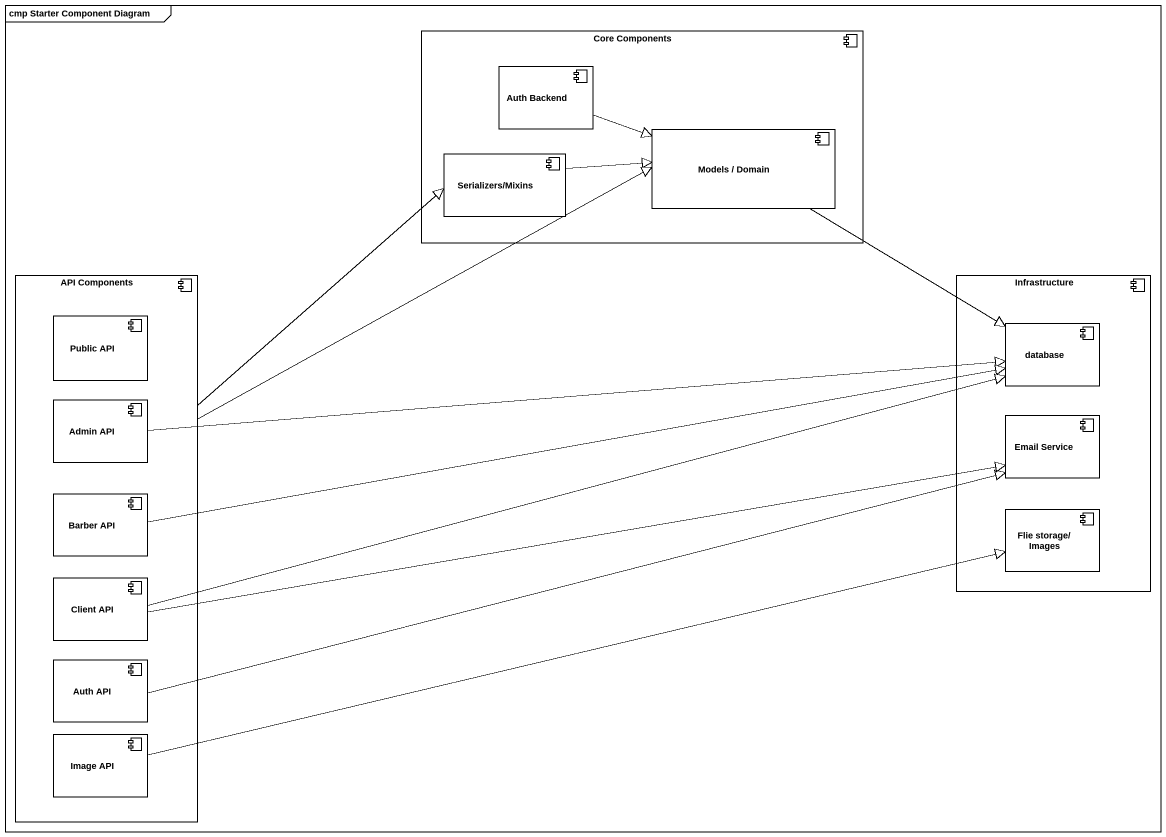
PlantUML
@startuml
mainframe cmp Starter Component Diagram
component "Core Components" as Core_Components {
  component "Auth Backend" as Auth_Backend
  component "Serializers/Mixins" as Serializers_Mixins
  component "Models / Domain" as Models_Domain
}
component "API Components" as API_Components {
  component "Public API" as Public_API
  component "Admin API" as Admin_API
  component "Barber API" as Barber_API
  component "Client API" as Client_API
  component "Auth API" as Auth_API
  component "Image API" as Image_API
}
component Infrastructure {
  component "database" as database_
  component "Email Service" as Email_Service
  component "Flie storage/ Images" as Flie_storage_Images
}
Auth_Backend -right-|> Models_Domain
Serializers_Mixins -right-|> Models_Domain
Models_Domain --|> database_
API_Components -up-|> Serializers_Mixins
API_Components -right-|> Models_Domain
Admin_API -right-|> database_
Barber_API -right-|> database_
Client_API -right-|> database_
Client_API -right-|> Email_Service
Auth_API -right-|> Email_Service
Image_API -right-|> Flie_storage_Images
@enduml
